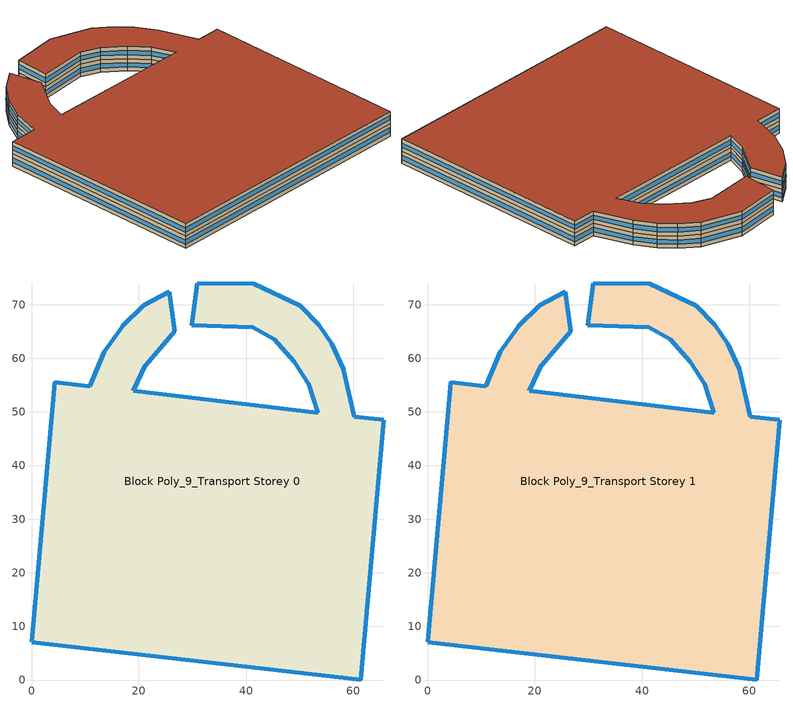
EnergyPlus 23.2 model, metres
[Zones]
Block Poly_9_Transport Storey 0
 floor ground (HSCWZ_Public&Industrial_2015_FloorGround): 53.56,66.3 55.98,62.72 58.11,58.03 60.17,49.13 65.69,48.5 61.37,0 0,7.09 4.32,55.59 10.79,54.83 13.55,61.22 16.86,65.94 20.92,69.87 25.62,72.47 26.66,65.02 21.23,58.67 18.97,53.94 53.32,49.9 51.68,55.13 48.98,59.38 45.23,63.54 41.25,65.81 29.82,66.2 30.89,74.06 41.47,73.9 50.08,69.79 z0
 wall outside (HSCWZ_Public&Industrial_2015_ExtWall): 25.62,72.47 20.92,69.87 16.86,65.94 13.55,61.22 10.79,54.83 4.32,55.59 0,7.09 61.37,0 65.69,48.5 60.17,49.13 58.11,58.03 55.98,62.72 53.56,66.3 50.08,69.79 41.47,73.9 30.89,74.06 29.82,66.2 41.25,65.81 45.23,63.54 48.98,59.38 51.68,55.13 53.32,49.9 18.97,53.94 21.23,58.67 26.66,65.02 25.62,72.47 z0:3
 window (HSCWZ_Public&Industrial_2015_Win): 25.62,72.47 20.92,69.88 / 20.91,69.87 16.86,65.94 / 16.86,65.94 13.55,61.22 / 13.55,61.22 10.79,54.83 / 10.78,54.83 4.32,55.59 / 4.32,55.56 0,7.11 / 0.03,7.09 61.34,0 / 61.38,0.02 65.69,48.48 / 65.69,48.5 60.18,49.13 / 60.17,49.14 58.11,58.03 / 58.11,58.03 55.98,62.72 / 55.98,62.72 53.56,66.3 / 53.56,66.3 50.08,69.79 / 50.08,69.79 41.47,73.9 / 41.46,73.9 30.89,74.06 / 30.89,74.05 29.82,66.2 / 29.83,66.2 41.25,65.81 / 41.26,65.81 45.22,63.54 / 45.23,63.54 48.98,59.38 / 48.98,59.38 51.68,55.13 / 51.68,55.13 53.32,49.9 / 53.3,49.9 18.99,53.94 / 18.97,53.94 21.23,58.67 / 21.23,58.68 26.66,65.02 / 26.66,65.03 25.62,72.46 z0.98:2.02
Block Poly_9_Transport Storey 1
 floor to Block Poly_9_Transport Storey 0 (HSCWZ_Public&Industrial_2015_FloorSlab): 53.56,66.3 55.98,62.72 58.11,58.03 60.17,49.13 65.69,48.5 61.37,0 0,7.09 4.32,55.59 10.79,54.83 13.55,61.22 16.86,65.94 20.92,69.87 25.62,72.47 26.66,65.02 21.23,58.67 18.97,53.94 53.32,49.9 51.68,55.13 48.98,59.38 45.23,63.54 41.25,65.81 29.82,66.2 30.89,74.06 41.47,73.9 50.08,69.79 z3
 wall outside (HSCWZ_Public&Industrial_2015_ExtWall): 25.62,72.47 20.92,69.87 16.86,65.94 13.55,61.22 10.79,54.83 4.32,55.59 0,7.09 61.37,0 65.69,48.5 60.17,49.13 58.11,58.03 55.98,62.72 53.56,66.3 50.08,69.79 41.47,73.9 30.89,74.06 29.82,66.2 41.25,65.81 45.23,63.54 48.98,59.38 51.68,55.13 53.32,49.9 18.97,53.94 21.23,58.67 26.66,65.02 25.62,72.47 z3:6
 window (HSCWZ_Public&Industrial_2015_Win): 25.62,72.47 20.92,69.88 / 20.91,69.87 16.86,65.94 / 16.86,65.94 13.55,61.22 / 13.55,61.22 10.79,54.83 / 10.78,54.83 4.32,55.59 / 4.32,55.56 0,7.11 / 0.03,7.09 61.34,0 / 61.38,0.02 65.69,48.48 / 65.69,48.5 60.18,49.13 / 60.17,49.14 58.11,58.03 / 58.11,58.03 55.98,62.72 / 55.98,62.72 53.56,66.3 / 53.56,66.3 50.08,69.79 / 50.08,69.79 41.47,73.9 / 41.46,73.9 30.89,74.06 / 30.89,74.05 29.82,66.2 / 29.83,66.2 41.25,65.81 / 41.26,65.81 45.22,63.54 / 45.23,63.54 48.98,59.38 / 48.98,59.38 51.68,55.13 / 51.68,55.13 53.32,49.9 / 53.3,49.9 18.99,53.94 / 18.97,53.94 21.23,58.67 / 21.23,58.68 26.66,65.02 / 26.66,65.03 25.62,72.46 z3.98:5.03
 roof outside (HSCWZ_Public&Industrial_2015_Roof): 61.37,0 65.69,48.5 60.17,49.13 58.11,58.03 55.98,62.72 53.56,66.3 50.08,69.79 41.47,73.9 30.89,74.06 29.82,66.2 41.25,65.81 45.23,63.54 48.98,59.38 51.68,55.13 53.32,49.9 18.97,53.94 21.23,58.67 26.66,65.02 25.62,72.47 20.92,69.87 16.86,65.94 13.55,61.22 10.79,54.83 4.32,55.59 0,7.09 z6
[BUILDING]
shang4hai3shi4_Transport_6_5_2015: North Axis=0; Terrain=City; Loads Convergence Tolerance Value=0.04; Temperature Convergence Tolerance Value=0.4; Solar Distribution=FullExterior; Maximum Number of Warmup Days=25; Minimum Number of Warmup Days=1
[MATERIAL] Thermal Absorptance=0.9; Solar Absorptance=0.7; Visible Absorptance=0.7
Name | Roughness | Thickness | Conductivity | Density | Specific Heat
Concrete | MediumRough | 0.1 | 1.7 | 2240 | 900
Brick | MediumRough | 0.1 | 0.72 | 1920 | 840
Tile | Smooth | 0.02 | 1.3 | 2200 | 900
Gypsum | Smooth | 0.015 | 0.16 | 800 | 1090
AsphaltFelt | Smooth | 0.01 | 0.2 | 960 | 1000
Insulation 0.011 | Rough | 0.011 | 0.04 | 40 | 1500
Insulation 0.021 | Rough | 0.021 | 0.04 | 40 | 1500
Insulation 0.022 | Rough | 0.022 | 0.04 | 40 | 1500
Insulation 0.043 | Rough | 0.043 | 0.04 | 40 | 1500
[WINDOWMATERIAL:SIMPLEGLAZINGSYSTEM]
HSCWZ_Public&Industrial_2015_Win_material: UFactor=2.425; Solar Heat Gain Coefficient=0.3825
[CONSTRUCTION]
HSCWZ_Public&Industrial_2015_FloorSlab: Tile, Concrete, Insulation 0.021, Concrete, Tile
HSCWZ_Public&Industrial_2015_FloorGround: Tile, Concrete, Gypsum, Insulation 0.043
HSCWZ_Public&Industrial_2015_Win: HSCWZ_Public&Industrial_2015_Win_material
HSCWZ_Public&Industrial_2015_Roof: AsphaltFelt, Concrete, Insulation 0.022
HSCWZ_Public&Industrial_2015_ExtWall: Brick, Concrete, Insulation 0.011
[ZONE] Type=1; Multiplier=1; Ceiling Height=autocalculate; Volume=autocalculate; Floor Area=autocalculate; Part of Total Floor Area=Yes
Block Poly_9_Transport Storey 0; Block Poly_9_Transport Storey 1
[PEOPLE] Number of People Schedule=People_Schedule; Number of People Calculation Method=Area/Person; Floor Area per Person=0.67; Fraction Radiant=0.3; Sensible Heat Fraction=autocalculate; Activity Level Schedule=CN_GenericActivityLevel; Carbon Dioxide Generation Rate=3.82e-08; Enable ASHRAE 55 Comfort Warnings=No; Mean Radiant Temperature Calculation Type=ZoneAveraged; Clothing Insulation Calculation Method=ClothingInsulationSchedule; Cold Stress Temperature Threshold=15.56; Heat Stress Temperature Threshold=30
Name | Zone or ZoneList or Space or SpaceList
People_Block Poly_9_Transport Storey 0 | Block Poly_9_Transport Storey 0
People_Block Poly_9_Transport Storey 1 | Block Poly_9_Transport Storey 1
[LIGHTS] Schedule=Lights_Schedule; Design Level Calculation Method=Watts/Area; Watts per Zone Floor Area=7; Return Air Fraction=0; Fraction Radiant=0; Fraction Visible=0; Fraction Replaceable=1; EndUse Subcategory=General; Return Air Fraction Calculated from Plenum Temperature=No; Return Air Fraction Function of Plenum Temperature Coefficient 1=0; Return Air Fraction Function of Plenum Temperature Coefficient 2=0
Name | Zone or ZoneList or Space or SpaceList
Lights_Block Poly_9_Transport Storey 0 | Block Poly_9_Transport Storey 0
Lights_Block Poly_9_Transport Storey 1 | Block Poly_9_Transport Storey 1
[ELECTRICEQUIPMENT] Schedule=ElectricEquipment_Schedule; Design Level Calculation Method=Watts/Area; Watts per Zone Floor Area=25; Fraction Latent=0; Fraction Radiant=0; Fraction Lost=0; EndUse Subcategory=General
Name | Zone or ZoneList or Space or SpaceList
ElectricEquipment_Block Poly_9_Transport Storey 0 | Block Poly_9_Transport Storey 0
ElectricEquipment_Block Poly_9_Transport Storey 1 | Block Poly_9_Transport Storey 1
[ZONEINFILTRATION:DESIGNFLOWRATE] Schedule=AirEx_ConditionedTime_Schedule; Design Flow Rate Calculation Method=AirChanges/Hour; Air Changes per Hour=1; Constant Term Coefficient=1; Temperature Term Coefficient=0; Velocity Term Coefficient=0; Velocity Squared Term Coefficient=0
Name | Zone or ZoneList or Space or SpaceList
Infil 1 | Block Poly_9_Transport Storey 0
Infil 2 | Block Poly_9_Transport Storey 1
[HVACTEMPLATE:THERMOSTAT]
HVACTemp: Heating Setpoint Schedule=Heating_SP_Schedule; Cooling Setpoint Schedule=Cooling_SP_Schedule
[HVACTEMPLATE:ZONE:IDEALLOADSAIRSYSTEM] Template Thermostat=HVACTemp; System Availability Schedule=HVAC_ConditionedTime_Schedule; Maximum Heating Supply Air Temperature=50; Minimum Cooling Supply Air Temperature=13; Maximum Heating Supply Air Humidity Ratio=0.0156; Minimum Cooling Supply Air Humidity Ratio=0.0077; Heating Limit=NoLimit; Cooling Limit=NoLimit; Heating Availability Schedule=Heating_Period_Schedule; Cooling Availability Schedule=Cooling_Period_Schedule; Dehumidification Control Type=ConstantSensibleHeatRatio; Cooling Sensible Heat Ratio=0.7; Dehumidification Setpoint=60; Humidification Control Type=None; Humidification Setpoint=30; Outdoor Air Method=None; Outdoor Air Flow Rate per Person=0.00944; Outdoor Air Flow Rate per Zone Floor Area=0; Outdoor Air Flow Rate per Zone=0; Demand Controlled Ventilation Type=None; Outdoor Air Economizer Type=NoEconomizer; Heat Recovery Type=None; Sensible Heat Recovery Effectiveness=0.7; Latent Heat Recovery Effectiveness=0.65
Block Poly_9_Transport Storey 0; Block Poly_9_Transport Storey 1
[SCHEDULE:COMPACT]
People_Schedule: Through: 12/31, For: Weekdays, Until: 05:00, 0.1, Until: 07:00, 0.4, Until: 09:00, 0.75, Until: 12:00, 0.6, Until: 15:00, 0.65, Until: 18:00, 0.7, Until: 21:00, 0.8, Until: 24:00, 0.25, For: AllOtherDays, Until: 05:00, 0.15, Until: 07:00, 0.5, Until: 09:00, 0.85, Until: 12:00, 0.8, Until: 15:00, 0.9, Until: 18:00, 0.95, Until: 21:00, 0.95, Until: 24:00, 0.5
Lights_Schedule: Through: 12/31, For: Weekdays, Until: 05:00, 0.1, Until: 07:00, 0.45, Until: 09:00, 0.85, Until: 12:00, 0.75, Until: 14:00, 0.8, Until: 17:00, 0.65, Until: 20:00, 0.9, Until: 22:00, 0.6, Until: 24:00, 0.25, For: AllOtherDays, Until: 24:00, 0.7
ElectricEquipment_Schedule: Through: 12/31, For: Weekdays, Until: 05:00, 0.15, Until: 07:00, 0.45, Until: 09:00, 0.85, Until: 12:00, 0.75, Until: 14:00, 0.8, Until: 17:00, 0.65, Until: 20:00, 0.9, Until: 22:00, 0.6, Until: 24:00, 0.25, For: AllOtherDays, Until: 24:00, 0.7
Heating_SP_Schedule: Through: 12/31, For: AllDays, Until: 05:00, 5, Until: 06:00, 12, Until: 22:00, 18, Until: 24:00, 12
Cooling_SP_Schedule: Through: 12/31, For: AllDays, Until: 05:00, 37, Until: 06:00, 28, Until: 22:00, 25, Until: 24:00, 28
Heating_Period_Schedule: Through: 04/15, For: AllDays, Until: 24:00, 1, Through: 11/01, For: AllDays, Until: 24:00, 0, Through: 12/31, For: AllDays, Until: 24:00, 1
Cooling_Period_Schedule: Through: 04/15, For: AllDays, Until: 24:00, 0, Through: 10/31, For: AllDays, Until: 24:00, 1, Through: 12/31, For: AllDays, Until: 24:00, 0
HVAC_ConditionedTime_Schedule: Through: 12/31, For: AllDays, Until: 01:00, 1, Until: 05:00, 0, Until: 24:00, 1
AirEx_ConditionedTime_Schedule: Through: 12/31, For: AllDays, Until: 01:00, 3, Until: 05:00, 0, Until: 24:00, 4
CN_GenericActivityLevel: Through: 12/31, For: Weekdays, Until: 08:00, 80, Until: 18:00, 120, Until: 24:00, 80, For: AllOtherDays, Until: 24:00, 80
